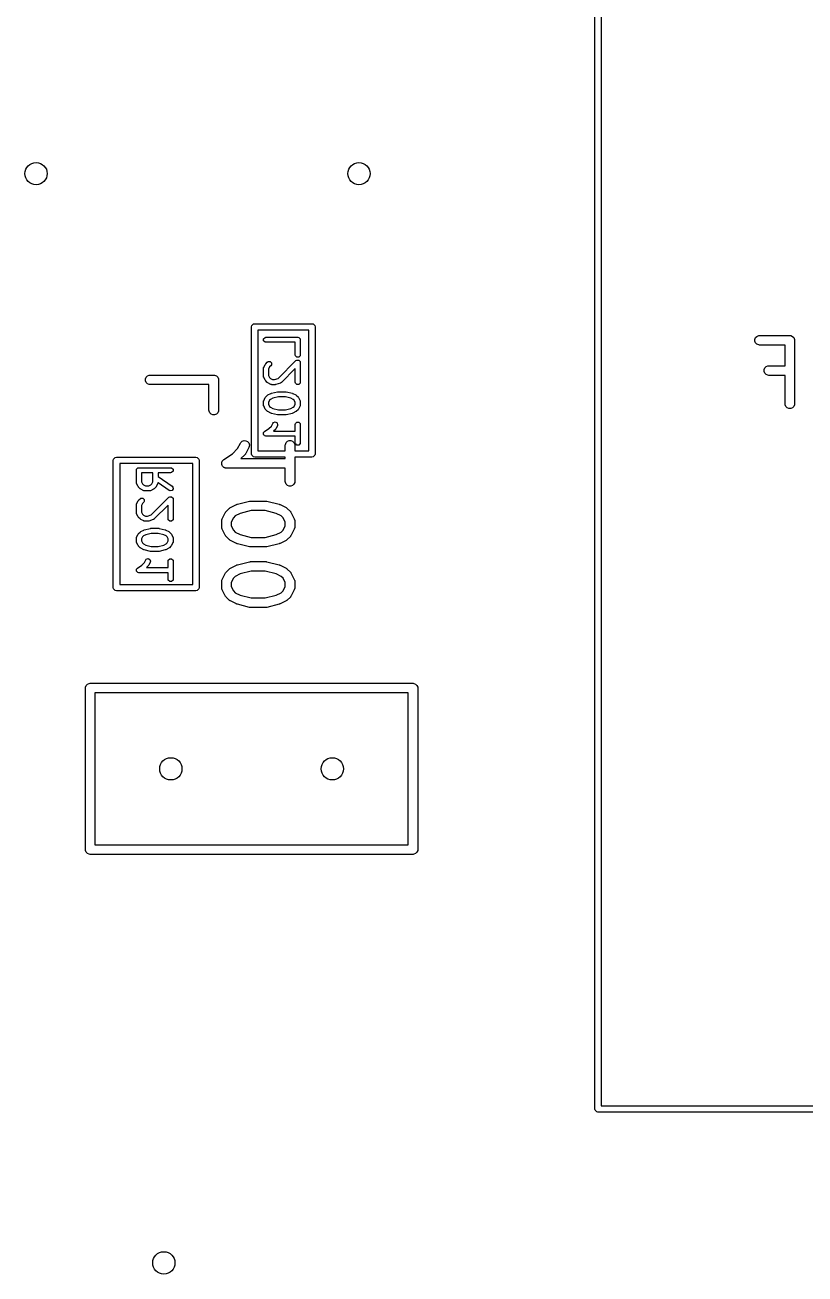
# Model space of a CAD drawing. Header units: inches. Extents: x 0.31 to 2.98, y 0.29 to 1.78.
# Drawn here: x 0.314 to 0.797, y 0.393 to 1.166 of the extents above; entities that cross this region are included whole.
import ezdxf

# ---------------------------------------------------------------- set-up
doc = ezdxf.new("R2010")
doc.units = ezdxf.units.IN
doc.header["$MEASUREMENT"] = 0
doc.layers.add('BLACK', color=250, linetype='CONTINUOUS')

msp = doc.modelspace()

# ---------------------------------------------------------------- linework, layer by layer
at = {"layer": 'BLACK', "linetype": 'CONTINUOUS'}
for p, q in [((0.66693, 0.49528), (0.66693, 1.69606)), ((0.67087, 1.69409), (0.67087, 0.49724)), ((0.45433, 0.97953), (0.45448, 0.98028)), ((0.45433, 0.90079), (0.45433, 0.97953)), ((0.45448, 0.98028), (0.45555, 0.98135)), ((0.45555, 0.98135), (0.4563, 0.9815)), ((0.4563, 0.9815), (0.49173, 0.9815)), ((0.45827, 0.97756), (0.45827, 0.90276)), ((0.48976, 0.97756), (0.45827, 0.97756)), ((0.48976, 0.90276), (0.48976, 0.97756)), ((0.49173, 0.9815), (0.49249, 0.98135)), ((0.49249, 0.98135), (0.49355, 0.98028)), ((0.49355, 0.98028), (0.4937, 0.97953)), ((0.4937, 0.97953), (0.4937, 0.90079)), ((0.46182, 0.97216), (0.46267, 0.97301)), ((0.46182, 0.97096), (0.46182, 0.97216)), ((0.46267, 0.9701), (0.46182, 0.97096)), ((0.46267, 0.97301), (0.46327, 0.97313)), ((0.46327, 0.96998), (0.46267, 0.9701)), ((0.46327, 0.97313), (0.48296, 0.97313)), ((0.48138, 0.96998), (0.46327, 0.96998)), ((0.48138, 0.96219), (0.48138, 0.96998)), ((0.48296, 0.97313), (0.48356, 0.97301)), ((0.48356, 0.97301), (0.48441, 0.97216)), ((0.48441, 0.97216), (0.48453, 0.97156)), ((0.48453, 0.97156), (0.48453, 0.96219)), ((0.76613, 0.97179), (0.76657, 0.97286)), ((0.76613, 0.97064), (0.76613, 0.97179)), ((0.76657, 0.96958), (0.76613, 0.97064)), ((0.76657, 0.97286), (0.76739, 0.97367)), ((0.76739, 0.96876), (0.76657, 0.96958)), ((0.76739, 0.97367), (0.76845, 0.97411)), ((0.76845, 0.96832), (0.76739, 0.96876)), ((0.76845, 0.97411), (0.76903, 0.97417)), ((0.76903, 0.96826), (0.76845, 0.96832)), ((0.76903, 0.97417), (0.78778, 0.97417)), ((0.78482, 0.96826), (0.76903, 0.96826)), ((0.78482, 0.95542), (0.78482, 0.96826)), ((0.78778, 0.97417), (0.78835, 0.97411)), ((0.78835, 0.97411), (0.78942, 0.97367)), ((0.78942, 0.97367), (0.79023, 0.97286)), ((0.79023, 0.97286), (0.79067, 0.97179)), ((0.79067, 0.97179), (0.79073, 0.97122)), ((0.79073, 0.97122), (0.79073, 0.93185)), ((0.4815, 0.96158), (0.48138, 0.96219)), ((0.48236, 0.96073), (0.4815, 0.96158)), ((0.48185, 0.95861), (0.48236, 0.95895)), ((0.48356, 0.96073), (0.48236, 0.96073)), ((0.48236, 0.95895), (0.48356, 0.95895)), ((0.48441, 0.96158), (0.48356, 0.96073)), ((0.48356, 0.95895), (0.48441, 0.9581)), ((0.48453, 0.96219), (0.48441, 0.96158)), ((0.4617, 0.95386), (0.46177, 0.9541)), ((0.46171, 0.95383), (0.4617, 0.95386)), ((0.4617, 0.95375), (0.46171, 0.95383)), ((0.4617, 0.94906), (0.4617, 0.95375)), ((0.46177, 0.9541), (0.46182, 0.95435)), ((0.46182, 0.95435), (0.46184, 0.95438)), ((0.46184, 0.95438), (0.46187, 0.95445)), ((0.46187, 0.95445), (0.4628, 0.95633)), ((0.4628, 0.95633), (0.46296, 0.95653)), ((0.46296, 0.95653), (0.4631, 0.95674)), ((0.4631, 0.95674), (0.46403, 0.95768)), ((0.46403, 0.95768), (0.46455, 0.95802)), ((0.46455, 0.95802), (0.46575, 0.95802)), ((0.46551, 0.95469), (0.46485, 0.95338)), ((0.46485, 0.95338), (0.46485, 0.94943)), ((0.46626, 0.95545), (0.46551, 0.95469)), ((0.46575, 0.95802), (0.4666, 0.95716)), ((0.4666, 0.95596), (0.46626, 0.95545)), ((0.4666, 0.95716), (0.4666, 0.95596)), ((0.47086, 0.94763), (0.48185, 0.95861)), ((0.48138, 0.9537), (0.47282, 0.94514)), ((0.48138, 0.94531), (0.48138, 0.9537)), ((0.48441, 0.9581), (0.48441, 0.9581)), ((0.48441, 0.9581), (0.48453, 0.9575)), ((0.48453, 0.9575), (0.48453, 0.94531)), ((0.77176, 0.95305), (0.7722, 0.95411)), ((0.77176, 0.95189), (0.77176, 0.95305)), ((0.7722, 0.95083), (0.77176, 0.95189)), ((0.7722, 0.95411), (0.77301, 0.95493)), ((0.77301, 0.95493), (0.77408, 0.95537)), ((0.77408, 0.95537), (0.77465, 0.95542)), ((0.77465, 0.95542), (0.78482, 0.95542)), ((0.38863, 0.9473), (0.38907, 0.94836)), ((0.38863, 0.94614), (0.38863, 0.9473)), ((0.38907, 0.94508), (0.38863, 0.94614)), ((0.38907, 0.94836), (0.38989, 0.94917)), ((0.38989, 0.94426), (0.38907, 0.94508)), ((0.38989, 0.94917), (0.39095, 0.94962)), ((0.39095, 0.94382), (0.38989, 0.94426)), ((0.39095, 0.94962), (0.39153, 0.94967)), ((0.39153, 0.94377), (0.39095, 0.94382)), ((0.39153, 0.94967), (0.4309, 0.94967)), ((0.42795, 0.94377), (0.39153, 0.94377)), ((0.42795, 0.92797), (0.42795, 0.94377)), ((0.4309, 0.94967), (0.43147, 0.94962)), ((0.43147, 0.94962), (0.43254, 0.94917)), ((0.43254, 0.94917), (0.43335, 0.94836)), ((0.43335, 0.94836), (0.43379, 0.9473)), ((0.43379, 0.9473), (0.43385, 0.94672)), ((0.43385, 0.94672), (0.43385, 0.92797)), ((0.46171, 0.94899), (0.4617, 0.94906)), ((0.4617, 0.94895), (0.46171, 0.94899)), ((0.46177, 0.94871), (0.4617, 0.94895)), ((0.46182, 0.94846), (0.46177, 0.94871)), ((0.46184, 0.94843), (0.46182, 0.94846)), ((0.46187, 0.94836), (0.46184, 0.94843)), ((0.4628, 0.94648), (0.46187, 0.94836)), ((0.46296, 0.94628), (0.4628, 0.94648)), ((0.4631, 0.94607), (0.46296, 0.94628)), ((0.46403, 0.94514), (0.4631, 0.94607)), ((0.46424, 0.945), (0.46403, 0.94514)), ((0.46444, 0.94484), (0.46424, 0.945)), ((0.46632, 0.9439), (0.46444, 0.94484)), ((0.46485, 0.94943), (0.46551, 0.94812)), ((0.46551, 0.94812), (0.46608, 0.94754)), ((0.46608, 0.94754), (0.46739, 0.94689)), ((0.46639, 0.94388), (0.46632, 0.9439)), ((0.46642, 0.94386), (0.46639, 0.94388)), ((0.46667, 0.94381), (0.46642, 0.94386)), ((0.46691, 0.94374), (0.46667, 0.94381)), ((0.46695, 0.94375), (0.46691, 0.94374)), ((0.46702, 0.94374), (0.46695, 0.94375)), ((0.4689, 0.94374), (0.46702, 0.94374)), ((0.46739, 0.94689), (0.46864, 0.94689)), ((0.46864, 0.94689), (0.47086, 0.94763)), ((0.46915, 0.94379), (0.4689, 0.94374)), ((0.4694, 0.94382), (0.46915, 0.94379)), ((0.47221, 0.94476), (0.4694, 0.94382)), ((0.47228, 0.9448), (0.47221, 0.94476)), ((0.47231, 0.9448), (0.47228, 0.9448)), ((0.47252, 0.94494), (0.47231, 0.9448)), ((0.47274, 0.94506), (0.47252, 0.94494)), ((0.47276, 0.94509), (0.47274, 0.94506)), ((0.47282, 0.94514), (0.47276, 0.94509)), ((0.4815, 0.94471), (0.48138, 0.94531)), ((0.48236, 0.94386), (0.4815, 0.94471)), ((0.48356, 0.94386), (0.48236, 0.94386)), ((0.48441, 0.94471), (0.48356, 0.94386)), ((0.48453, 0.94531), (0.48441, 0.94471)), ((0.77301, 0.95001), (0.7722, 0.95083)), ((0.77408, 0.94957), (0.77301, 0.95001)), ((0.77465, 0.94952), (0.77408, 0.94957)), ((0.78482, 0.94952), (0.77465, 0.94952)), ((0.78482, 0.93185), (0.78482, 0.94952)), ((0.4628, 0.93571), (0.46296, 0.93591)), ((0.46296, 0.93591), (0.4631, 0.93612)), ((0.4631, 0.93612), (0.46403, 0.93705)), ((0.46403, 0.93705), (0.46424, 0.93719)), ((0.46424, 0.93719), (0.46444, 0.93735)), ((0.46444, 0.93735), (0.46632, 0.93829)), ((0.46632, 0.93829), (0.46649, 0.93833)), ((0.46649, 0.93833), (0.46664, 0.9384)), ((0.46664, 0.9384), (0.47039, 0.93934)), ((0.47097, 0.93624), (0.46757, 0.93539)), ((0.47039, 0.93934), (0.47058, 0.93935)), ((0.47058, 0.93935), (0.47077, 0.93939)), ((0.47077, 0.93939), (0.47546, 0.93939)), ((0.47527, 0.93624), (0.47097, 0.93624)), ((0.47866, 0.93539), (0.47527, 0.93624)), ((0.47546, 0.93939), (0.47565, 0.93935)), ((0.47565, 0.93935), (0.47584, 0.93934)), ((0.47584, 0.93934), (0.47959, 0.9384)), ((0.47959, 0.9384), (0.47975, 0.93833)), ((0.47975, 0.93833), (0.47991, 0.93829)), ((0.47991, 0.93829), (0.48179, 0.93735)), ((0.48179, 0.93735), (0.48199, 0.93719)), ((0.48199, 0.93719), (0.4822, 0.93705)), ((0.4822, 0.93705), (0.48313, 0.93612)), ((0.48313, 0.93612), (0.48328, 0.93591)), ((0.48328, 0.93591), (0.48343, 0.93571)), ((0.4617, 0.93324), (0.46177, 0.93348)), ((0.46171, 0.9332), (0.4617, 0.93324)), ((0.4617, 0.93313), (0.46171, 0.9332)), ((0.4617, 0.93125), (0.4617, 0.93313)), ((0.46171, 0.93117), (0.4617, 0.93125)), ((0.4617, 0.93114), (0.46171, 0.93117)), ((0.46177, 0.9309), (0.4617, 0.93114)), ((0.46177, 0.93348), (0.46182, 0.93373)), ((0.46182, 0.93065), (0.46177, 0.9309)), ((0.46182, 0.93373), (0.46184, 0.93376)), ((0.46184, 0.93062), (0.46182, 0.93065)), ((0.46184, 0.93376), (0.46187, 0.93383)), ((0.46187, 0.93055), (0.46184, 0.93062)), ((0.46187, 0.93383), (0.4628, 0.93571)), ((0.4628, 0.92867), (0.46187, 0.93055)), ((0.46296, 0.92847), (0.4628, 0.92867)), ((0.4631, 0.92826), (0.46296, 0.92847)), ((0.46403, 0.92733), (0.4631, 0.92826)), ((0.46551, 0.93407), (0.46485, 0.93276)), ((0.46485, 0.93276), (0.46485, 0.93162)), ((0.46485, 0.93162), (0.46551, 0.93031)), ((0.46608, 0.93464), (0.46551, 0.93407)), ((0.46551, 0.93031), (0.46608, 0.92973)), ((0.46757, 0.93539), (0.46608, 0.93464)), ((0.46608, 0.92973), (0.46757, 0.92899)), ((0.46757, 0.92899), (0.47097, 0.92814)), ((0.47097, 0.92814), (0.47527, 0.92814)), ((0.47527, 0.92814), (0.47866, 0.92899)), ((0.48015, 0.93464), (0.47866, 0.93539)), ((0.47866, 0.92899), (0.48015, 0.92973)), ((0.48073, 0.93407), (0.48015, 0.93464)), ((0.48015, 0.92973), (0.48073, 0.93031)), ((0.48138, 0.93276), (0.48073, 0.93407)), ((0.48073, 0.93031), (0.48138, 0.93162)), ((0.48138, 0.93162), (0.48138, 0.93276)), ((0.48313, 0.92826), (0.4822, 0.92733)), ((0.48328, 0.92847), (0.48313, 0.92826)), ((0.48343, 0.92867), (0.48328, 0.92847)), ((0.48343, 0.93571), (0.48437, 0.93383)), ((0.48437, 0.93055), (0.48343, 0.92867)), ((0.48437, 0.93383), (0.48439, 0.93376)), ((0.48439, 0.93062), (0.48437, 0.93055)), ((0.48439, 0.93376), (0.48441, 0.93373)), ((0.48441, 0.93065), (0.48439, 0.93062)), ((0.48441, 0.93373), (0.48446, 0.93348)), ((0.48446, 0.9309), (0.48441, 0.93065)), ((0.48446, 0.93348), (0.48453, 0.93324)), ((0.48453, 0.93114), (0.48446, 0.9309)), ((0.48453, 0.93324), (0.48452, 0.9332)), ((0.48452, 0.9332), (0.48453, 0.93313)), ((0.48453, 0.93125), (0.48452, 0.93117)), ((0.48452, 0.93117), (0.48453, 0.93114)), ((0.48453, 0.93313), (0.48453, 0.93125)), ((0.78488, 0.93127), (0.78482, 0.93185)), ((0.78532, 0.93021), (0.78488, 0.93127)), ((0.78614, 0.92939), (0.78532, 0.93021)), ((0.7872, 0.92895), (0.78614, 0.92939)), ((0.78835, 0.92895), (0.7872, 0.92895)), ((0.78942, 0.92939), (0.78835, 0.92895)), ((0.79023, 0.93021), (0.78942, 0.92939)), ((0.79067, 0.93127), (0.79023, 0.93021)), ((0.79073, 0.93185), (0.79067, 0.93127)), ((0.428, 0.9274), (0.42795, 0.92797)), ((0.42844, 0.92633), (0.428, 0.9274)), ((0.42926, 0.92552), (0.42844, 0.92633)), ((0.43032, 0.92508), (0.42926, 0.92552)), ((0.43147, 0.92508), (0.43032, 0.92508)), ((0.43254, 0.92552), (0.43147, 0.92508)), ((0.43335, 0.92633), (0.43254, 0.92552)), ((0.43379, 0.9274), (0.43335, 0.92633)), ((0.43385, 0.92797), (0.43379, 0.9274)), ((0.46424, 0.92719), (0.46403, 0.92733)), ((0.46444, 0.92703), (0.46424, 0.92719)), ((0.46632, 0.92609), (0.46444, 0.92703)), ((0.46649, 0.92605), (0.46632, 0.92609)), ((0.46664, 0.92598), (0.46649, 0.92605)), ((0.47039, 0.92504), (0.46664, 0.92598)), ((0.46787, 0.92026), (0.46901, 0.92064)), ((0.46901, 0.92064), (0.47009, 0.9201)), ((0.47058, 0.92503), (0.47039, 0.92504)), ((0.47077, 0.92499), (0.47058, 0.92503)), ((0.47546, 0.92499), (0.47077, 0.92499)), ((0.47565, 0.92503), (0.47546, 0.92499)), ((0.47584, 0.92504), (0.47565, 0.92503)), ((0.47959, 0.92598), (0.47584, 0.92504)), ((0.47975, 0.92605), (0.47959, 0.92598)), ((0.47991, 0.92609), (0.47975, 0.92605)), ((0.48179, 0.92703), (0.47991, 0.92609)), ((0.4815, 0.91967), (0.48236, 0.92052)), ((0.48199, 0.92719), (0.48179, 0.92703)), ((0.4822, 0.92733), (0.48199, 0.92719)), ((0.48236, 0.92052), (0.48356, 0.92052)), ((0.48356, 0.92052), (0.48441, 0.91967)), ((0.46173, 0.91314), (0.46182, 0.91359)), ((0.46182, 0.913), (0.46173, 0.91314)), ((0.46182, 0.91404), (0.46193, 0.91416)), ((0.46182, 0.91359), (0.46182, 0.91404)), ((0.46182, 0.91284), (0.46182, 0.913)), ((0.46214, 0.91252), (0.46182, 0.91284)), ((0.46193, 0.91416), (0.46197, 0.91432)), ((0.46197, 0.91432), (0.4624, 0.91475)), ((0.4624, 0.91475), (0.46508, 0.91654)), ((0.46508, 0.91654), (0.46667, 0.91812)), ((0.46667, 0.91812), (0.46749, 0.91977)), ((0.46749, 0.91977), (0.46787, 0.92026)), ((0.46907, 0.91608), (0.46801, 0.91502)), ((0.46801, 0.91502), (0.48138, 0.91502)), ((0.46921, 0.91629), (0.46907, 0.91608)), ((0.46937, 0.91649), (0.46921, 0.91629)), ((0.47031, 0.91836), (0.46937, 0.91649)), ((0.47009, 0.9201), (0.47047, 0.91895)), ((0.47047, 0.91895), (0.47031, 0.91836)), ((0.48138, 0.91907), (0.4815, 0.91967)), ((0.48138, 0.91502), (0.48138, 0.91907)), ((0.48441, 0.91967), (0.48453, 0.91907)), ((0.48453, 0.91907), (0.48453, 0.90782)), ((0.44572, 0.90422), (0.44738, 0.90754)), ((0.44738, 0.90754), (0.44769, 0.90803)), ((0.44769, 0.90803), (0.44856, 0.90879)), ((0.44856, 0.90879), (0.44965, 0.90915)), ((0.44965, 0.90915), (0.4508, 0.90907)), ((0.45266, 0.9049), (0.45079, 0.90115)), ((0.4508, 0.90907), (0.45183, 0.90856)), ((0.45183, 0.90856), (0.45259, 0.90769)), ((0.45259, 0.90769), (0.45295, 0.90659)), ((0.45287, 0.90544), (0.45266, 0.9049)), ((0.45295, 0.90659), (0.45287, 0.90544)), ((0.4624, 0.91213), (0.46214, 0.91252)), ((0.46256, 0.9121), (0.4624, 0.91213)), ((0.46267, 0.91199), (0.46256, 0.9121)), ((0.46327, 0.91187), (0.46267, 0.91199)), ((0.48138, 0.91187), (0.46327, 0.91187)), ((0.47519, 0.90622), (0.47525, 0.9068)), ((0.47519, 0.90276), (0.47519, 0.90622)), ((0.47525, 0.9068), (0.47569, 0.90786)), ((0.47569, 0.90786), (0.4765, 0.90868)), ((0.4765, 0.90868), (0.47757, 0.90912)), ((0.47757, 0.90912), (0.47872, 0.90912)), ((0.47872, 0.90912), (0.47978, 0.90868)), ((0.47978, 0.90868), (0.4806, 0.90786)), ((0.4806, 0.90786), (0.48104, 0.9068)), ((0.48104, 0.9068), (0.4811, 0.90622)), ((0.4811, 0.90622), (0.4811, 0.90276)), ((0.48138, 0.90782), (0.48138, 0.91187)), ((0.4815, 0.90722), (0.48138, 0.90782)), ((0.48236, 0.90636), (0.4815, 0.90722)), ((0.48356, 0.90636), (0.48236, 0.90636)), ((0.48441, 0.90722), (0.48356, 0.90636)), ((0.48453, 0.90782), (0.48441, 0.90722)), ((0.3687, 0.89685), (0.36885, 0.8976)), ((0.36885, 0.8976), (0.36992, 0.89867)), ((0.36992, 0.89867), (0.37067, 0.89882)), ((0.37067, 0.89882), (0.41988, 0.89882)), ((0.41988, 0.89882), (0.42064, 0.89867)), ((0.42064, 0.89867), (0.4217, 0.8976)), ((0.4217, 0.8976), (0.42185, 0.89685)), ((0.43652, 0.89682), (0.43669, 0.89707)), ((0.43669, 0.89707), (0.43713, 0.89743)), ((0.43713, 0.89743), (0.44252, 0.90102)), ((0.43713, 0.89743), (0.43713, 0.89743)), ((0.43713, 0.89743), (0.43713, 0.89743)), ((0.43713, 0.89743), (0.43713, 0.89743)), ((0.44252, 0.90102), (0.44572, 0.90422)), ((0.45023, 0.90039), (0.44778, 0.89793)), ((0.44778, 0.89793), (0.47519, 0.89793)), ((0.45042, 0.90061), (0.45023, 0.90039)), ((0.45048, 0.90066), (0.45042, 0.90061)), ((0.45053, 0.90075), (0.45048, 0.90066)), ((0.4506, 0.90083), (0.45053, 0.90075)), ((0.45063, 0.90091), (0.4506, 0.90083)), ((0.45079, 0.90115), (0.45063, 0.90091)), ((0.45448, 0.90003), (0.45433, 0.90079)), ((0.45555, 0.89897), (0.45448, 0.90003)), ((0.4563, 0.89882), (0.45555, 0.89897)), ((0.47519, 0.89882), (0.4563, 0.89882)), ((0.45827, 0.90276), (0.47519, 0.90276)), ((0.47519, 0.89793), (0.47519, 0.89882)), ((0.4811, 0.90276), (0.48976, 0.90276)), ((0.49173, 0.89882), (0.4811, 0.89882)), ((0.4811, 0.89882), (0.4811, 0.88373)), ((0.49249, 0.89897), (0.49173, 0.89882)), ((0.49355, 0.90003), (0.49249, 0.89897)), ((0.4937, 0.90079), (0.49355, 0.90003)), ((0.3687, 0.81811), (0.3687, 0.89685)), ((0.37264, 0.89488), (0.37264, 0.82008)), ((0.41791, 0.89488), (0.37264, 0.89488)), ((0.38296, 0.89076), (0.38308, 0.89136)), ((0.38296, 0.88326), (0.38296, 0.89076)), ((0.38308, 0.89136), (0.38393, 0.89221)), ((0.38393, 0.89221), (0.38453, 0.89233)), ((0.38453, 0.89233), (0.40422, 0.89233)), ((0.40422, 0.89233), (0.40482, 0.89221)), ((0.40482, 0.89221), (0.40567, 0.89136)), ((0.40567, 0.89015), (0.40482, 0.8893)), ((0.40567, 0.89136), (0.40567, 0.89015)), ((0.41791, 0.82008), (0.41791, 0.89488)), ((0.42185, 0.89685), (0.42185, 0.81811)), ((0.43582, 0.89498), (0.43588, 0.89526)), ((0.43588, 0.89469), (0.43582, 0.89498)), ((0.43588, 0.89555), (0.43599, 0.89582)), ((0.43588, 0.89526), (0.43588, 0.89555)), ((0.43588, 0.8944), (0.43588, 0.89469)), ((0.43599, 0.89413), (0.43588, 0.8944)), ((0.43599, 0.89582), (0.43605, 0.89611)), ((0.43604, 0.89385), (0.43599, 0.89413)), ((0.43621, 0.89361), (0.43604, 0.89385)), ((0.43605, 0.89611), (0.43621, 0.89635)), ((0.43621, 0.89635), (0.43632, 0.89662)), ((0.43632, 0.89334), (0.43621, 0.89361)), ((0.43632, 0.89662), (0.43652, 0.89682)), ((0.43652, 0.89313), (0.43632, 0.89334)), ((0.43668, 0.89289), (0.43652, 0.89313)), ((0.43693, 0.89273), (0.43668, 0.89289)), ((0.43713, 0.89252), (0.43693, 0.89273)), ((0.4374, 0.89241), (0.43713, 0.89252)), ((0.43764, 0.89225), (0.4374, 0.89241)), ((0.43793, 0.89219), (0.43764, 0.89225)), ((0.4382, 0.89208), (0.43793, 0.89219)), ((0.43877, 0.89202), (0.4382, 0.89208)), ((0.47519, 0.89202), (0.43877, 0.89202)), ((0.43877, 0.89202), (0.43877, 0.89202)), ((0.43877, 0.89202), (0.43877, 0.89202)), ((0.43877, 0.89202), (0.43877, 0.89202)), ((0.47519, 0.88373), (0.47519, 0.89202)), ((0.38297, 0.88318), (0.38296, 0.88326)), ((0.38296, 0.88315), (0.38297, 0.88318)), ((0.38303, 0.8829), (0.38296, 0.88315)), ((0.38308, 0.88266), (0.38303, 0.8829)), ((0.3831, 0.88263), (0.38308, 0.88266)), ((0.38312, 0.88255), (0.3831, 0.88263)), ((0.38406, 0.88068), (0.38312, 0.88255)), ((0.39327, 0.88918), (0.38611, 0.88918)), ((0.38611, 0.88918), (0.38611, 0.88363)), ((0.38611, 0.88363), (0.38677, 0.88232)), ((0.38677, 0.88232), (0.38734, 0.88174)), ((0.38734, 0.88174), (0.38865, 0.88108)), ((0.39072, 0.88108), (0.39204, 0.88174)), ((0.39204, 0.88174), (0.39261, 0.88232)), ((0.39261, 0.88232), (0.39327, 0.88363)), ((0.39327, 0.88363), (0.39327, 0.88918)), ((0.39625, 0.88255), (0.39532, 0.88068)), ((0.39627, 0.88263), (0.39625, 0.88255)), ((0.3963, 0.88266), (0.39627, 0.88263)), ((0.39635, 0.8829), (0.3963, 0.88266)), ((0.39639, 0.88306), (0.39635, 0.8829)), ((0.40332, 0.87822), (0.39639, 0.88306)), ((0.40422, 0.88918), (0.39642, 0.88918)), ((0.39642, 0.88918), (0.39642, 0.88689)), ((0.39642, 0.88689), (0.40512, 0.8808)), ((0.40482, 0.8893), (0.40422, 0.88918)), ((0.47525, 0.88315), (0.47519, 0.88373)), ((0.47569, 0.88209), (0.47525, 0.88315)), ((0.4765, 0.88127), (0.47569, 0.88209)), ((0.4806, 0.88209), (0.47978, 0.88127)), ((0.48104, 0.88315), (0.4806, 0.88209)), ((0.4811, 0.88373), (0.48104, 0.88315)), ((0.38422, 0.88048), (0.38406, 0.88068)), ((0.38436, 0.88027), (0.38422, 0.88048)), ((0.38529, 0.87933), (0.38436, 0.88027)), ((0.3855, 0.87919), (0.38529, 0.87933)), ((0.3857, 0.87904), (0.3855, 0.87919)), ((0.38758, 0.8781), (0.3857, 0.87904)), ((0.38765, 0.87808), (0.38758, 0.8781)), ((0.38768, 0.87805), (0.38765, 0.87808)), ((0.38793, 0.878), (0.38768, 0.87805)), ((0.38817, 0.87794), (0.38793, 0.878)), ((0.38821, 0.87795), (0.38817, 0.87794)), ((0.38828, 0.87793), (0.38821, 0.87795)), ((0.3911, 0.87793), (0.38828, 0.87793)), ((0.38865, 0.88108), (0.39072, 0.88108)), ((0.39117, 0.87795), (0.3911, 0.87793)), ((0.39121, 0.87794), (0.39117, 0.87795)), ((0.39145, 0.878), (0.39121, 0.87794)), ((0.3917, 0.87805), (0.39145, 0.878)), ((0.39172, 0.87808), (0.3917, 0.87805)), ((0.3918, 0.8781), (0.39172, 0.87808)), ((0.39367, 0.87904), (0.3918, 0.8781)), ((0.39212, 0.86307), (0.4031, 0.87406)), ((0.39387, 0.87919), (0.39367, 0.87904)), ((0.39408, 0.87933), (0.39387, 0.87919)), ((0.39502, 0.88027), (0.39408, 0.87933)), ((0.39516, 0.88048), (0.39502, 0.88027)), ((0.39532, 0.88068), (0.39516, 0.88048)), ((0.4031, 0.87406), (0.40362, 0.8744)), ((0.40388, 0.87797), (0.40332, 0.87822)), ((0.40362, 0.8744), (0.40482, 0.8744)), ((0.40506, 0.87818), (0.40388, 0.87797)), ((0.40482, 0.8744), (0.40567, 0.87355)), ((0.40576, 0.87917), (0.40506, 0.87818)), ((0.40512, 0.8808), (0.40555, 0.88036)), ((0.40555, 0.88036), (0.40576, 0.87917)), ((0.47757, 0.88083), (0.4765, 0.88127)), ((0.47872, 0.88083), (0.47757, 0.88083)), ((0.47978, 0.88127), (0.47872, 0.88083)), ((0.38296, 0.86931), (0.38303, 0.86955)), ((0.38297, 0.86928), (0.38296, 0.86931)), ((0.38296, 0.8692), (0.38297, 0.86928)), ((0.38296, 0.86451), (0.38296, 0.8692)), ((0.38303, 0.86955), (0.38308, 0.8698)), ((0.38308, 0.8698), (0.3831, 0.86983)), ((0.3831, 0.86983), (0.38312, 0.8699)), ((0.38312, 0.8699), (0.38406, 0.87178)), ((0.38406, 0.87178), (0.38422, 0.87198)), ((0.38422, 0.87198), (0.38436, 0.87219)), ((0.38436, 0.87219), (0.38529, 0.87312)), ((0.38529, 0.87312), (0.38581, 0.87346)), ((0.38581, 0.87346), (0.38701, 0.87346)), ((0.38677, 0.87014), (0.38611, 0.86883)), ((0.38611, 0.86883), (0.38611, 0.86488)), ((0.38752, 0.8709), (0.38677, 0.87014)), ((0.38701, 0.87346), (0.38786, 0.87261)), ((0.38786, 0.87141), (0.38752, 0.8709)), ((0.38786, 0.87261), (0.38786, 0.87141)), ((0.40264, 0.86915), (0.39408, 0.86058)), ((0.40264, 0.86076), (0.40264, 0.86915)), ((0.40567, 0.87355), (0.40567, 0.87355)), ((0.40567, 0.87355), (0.40579, 0.87295)), ((0.40579, 0.87295), (0.40579, 0.86076)), ((0.43856, 0.86519), (0.44043, 0.86707)), ((0.44043, 0.86707), (0.44066, 0.86725)), ((0.44066, 0.86725), (0.44071, 0.86731)), ((0.44071, 0.86731), (0.4408, 0.86737)), ((0.4408, 0.86737), (0.44088, 0.86743)), ((0.44088, 0.86743), (0.44095, 0.86746)), ((0.44095, 0.86746), (0.4412, 0.86762)), ((0.4412, 0.86762), (0.44495, 0.8695)), ((0.44495, 0.8695), (0.44499, 0.86951)), ((0.44499, 0.86951), (0.44501, 0.86952)), ((0.44501, 0.86952), (0.44525, 0.86961)), ((0.44525, 0.86961), (0.44549, 0.8697)), ((0.44549, 0.8697), (0.44551, 0.8697)), ((0.44551, 0.8697), (0.44556, 0.86972)), ((0.44556, 0.86972), (0.45305, 0.87159)), ((0.45305, 0.87159), (0.45315, 0.87161)), ((0.45315, 0.87161), (0.45319, 0.87162)), ((0.45319, 0.87162), (0.45341, 0.87165)), ((0.45341, 0.87165), (0.45363, 0.87168)), ((0.45363, 0.87168), (0.45367, 0.87167)), ((0.45367, 0.87167), (0.45377, 0.87168)), ((0.45377, 0.87168), (0.46314, 0.87168)), ((0.46314, 0.87168), (0.46324, 0.87167)), ((0.46324, 0.87167), (0.46329, 0.87168)), ((0.46329, 0.87168), (0.4635, 0.87165)), ((0.4635, 0.87165), (0.46372, 0.87162)), ((0.46372, 0.87162), (0.46376, 0.87161)), ((0.46376, 0.87161), (0.46386, 0.87159)), ((0.46386, 0.87159), (0.47136, 0.86972)), ((0.47136, 0.86972), (0.4714, 0.8697)), ((0.4714, 0.8697), (0.47142, 0.8697)), ((0.47142, 0.8697), (0.47166, 0.86961)), ((0.47166, 0.86961), (0.4719, 0.86952)), ((0.4719, 0.86952), (0.47192, 0.86951)), ((0.47192, 0.86951), (0.47196, 0.8695)), ((0.47196, 0.8695), (0.47571, 0.86762)), ((0.47571, 0.86762), (0.47596, 0.86746)), ((0.47596, 0.86746), (0.47603, 0.86743)), ((0.47603, 0.86743), (0.47611, 0.86737)), ((0.47611, 0.86737), (0.4762, 0.86731)), ((0.4762, 0.86731), (0.47625, 0.86725)), ((0.47625, 0.86725), (0.47648, 0.86707)), ((0.47648, 0.86707), (0.47836, 0.86519)), ((0.38297, 0.86443), (0.38296, 0.86451)), ((0.38296, 0.8644), (0.38297, 0.86443)), ((0.38303, 0.86416), (0.38296, 0.8644)), ((0.38308, 0.86391), (0.38303, 0.86416)), ((0.3831, 0.86388), (0.38308, 0.86391)), ((0.38312, 0.86381), (0.3831, 0.86388)), ((0.38406, 0.86193), (0.38312, 0.86381)), ((0.38422, 0.86173), (0.38406, 0.86193)), ((0.38436, 0.86152), (0.38422, 0.86173)), ((0.38529, 0.86058), (0.38436, 0.86152)), ((0.3855, 0.86044), (0.38529, 0.86058)), ((0.3857, 0.86029), (0.3855, 0.86044)), ((0.38758, 0.85935), (0.3857, 0.86029)), ((0.38611, 0.86488), (0.38677, 0.86357)), ((0.38677, 0.86357), (0.38734, 0.86299)), ((0.38734, 0.86299), (0.38865, 0.86234)), ((0.38765, 0.85933), (0.38758, 0.85935)), ((0.38768, 0.85931), (0.38765, 0.85933)), ((0.38793, 0.85926), (0.38768, 0.85931)), ((0.38817, 0.85919), (0.38793, 0.85926)), ((0.38821, 0.8592), (0.38817, 0.85919)), ((0.38828, 0.85919), (0.38821, 0.8592)), ((0.39016, 0.85919), (0.38828, 0.85919)), ((0.38865, 0.86234), (0.3899, 0.86234)), ((0.3899, 0.86234), (0.39212, 0.86307)), ((0.39041, 0.85924), (0.39016, 0.85919)), ((0.39066, 0.85927), (0.39041, 0.85924)), ((0.39347, 0.8602), (0.39066, 0.85927)), ((0.39354, 0.86024), (0.39347, 0.8602)), ((0.39357, 0.86024), (0.39354, 0.86024)), ((0.39378, 0.86038), (0.39357, 0.86024)), ((0.394, 0.86051), (0.39378, 0.86038)), ((0.39402, 0.86054), (0.394, 0.86051)), ((0.39408, 0.86058), (0.39402, 0.86054)), ((0.40276, 0.86016), (0.40264, 0.86076)), ((0.40362, 0.85931), (0.40276, 0.86016)), ((0.40482, 0.85931), (0.40362, 0.85931)), ((0.40567, 0.86016), (0.40482, 0.85931)), ((0.40579, 0.86076), (0.40567, 0.86016)), ((0.43582, 0.85936), (0.43588, 0.85993)), ((0.43582, 0.85561), (0.43582, 0.85936)), ((0.43588, 0.85993), (0.43592, 0.86003)), ((0.43592, 0.86013), (0.43613, 0.86068)), ((0.43592, 0.86003), (0.43592, 0.86013)), ((0.43613, 0.86068), (0.43801, 0.86443)), ((0.43801, 0.86443), (0.43816, 0.86467)), ((0.43816, 0.86467), (0.43819, 0.86475)), ((0.43819, 0.86475), (0.43826, 0.86483)), ((0.43826, 0.86483), (0.43831, 0.86491)), ((0.43831, 0.86491), (0.43837, 0.86497)), ((0.43837, 0.86497), (0.43856, 0.86519)), ((0.44307, 0.86136), (0.44173, 0.85866)), ((0.44173, 0.85866), (0.44173, 0.8563)), ((0.44427, 0.86255), (0.44307, 0.86136)), ((0.4473, 0.86407), (0.44427, 0.86255)), ((0.45413, 0.86578), (0.4473, 0.86407)), ((0.46278, 0.86578), (0.45413, 0.86578)), ((0.46961, 0.86407), (0.46278, 0.86578)), ((0.47264, 0.86255), (0.46961, 0.86407)), ((0.47384, 0.86136), (0.47264, 0.86255)), ((0.47519, 0.85866), (0.47384, 0.86136)), ((0.47519, 0.8563), (0.47519, 0.85866)), ((0.47836, 0.86519), (0.47854, 0.86497)), ((0.47854, 0.86497), (0.4786, 0.86491)), ((0.4786, 0.86491), (0.47866, 0.86483)), ((0.47866, 0.86483), (0.47872, 0.86475)), ((0.47872, 0.86475), (0.47875, 0.86467)), ((0.47875, 0.86467), (0.47891, 0.86443)), ((0.47891, 0.86443), (0.48078, 0.86068)), ((0.48078, 0.86068), (0.48099, 0.86013)), ((0.48099, 0.86013), (0.481, 0.86003)), ((0.481, 0.86003), (0.48104, 0.85993)), ((0.48104, 0.85993), (0.4811, 0.85936)), ((0.4811, 0.85936), (0.4811, 0.85561)), ((0.38312, 0.84928), (0.38406, 0.85115)), ((0.38406, 0.85115), (0.38422, 0.85135)), ((0.38422, 0.85135), (0.38436, 0.85156)), ((0.38436, 0.85156), (0.38529, 0.8525)), ((0.38529, 0.8525), (0.3855, 0.85264)), ((0.3855, 0.85264), (0.3857, 0.8528)), ((0.3857, 0.8528), (0.38758, 0.85373)), ((0.38883, 0.85084), (0.38734, 0.85009)), ((0.38758, 0.85373), (0.38774, 0.85378)), ((0.38774, 0.85378), (0.3879, 0.85385)), ((0.3879, 0.85385), (0.39165, 0.85479)), ((0.39223, 0.85169), (0.38883, 0.85084)), ((0.39165, 0.85479), (0.39184, 0.8548)), ((0.39184, 0.8548), (0.39203, 0.85484)), ((0.39203, 0.85484), (0.39672, 0.85484)), ((0.39653, 0.85169), (0.39223, 0.85169)), ((0.39992, 0.85084), (0.39653, 0.85169)), ((0.39672, 0.85484), (0.39691, 0.8548)), ((0.39691, 0.8548), (0.3971, 0.85479)), ((0.3971, 0.85479), (0.40085, 0.85385)), ((0.40141, 0.85009), (0.39992, 0.85084)), ((0.40085, 0.85385), (0.40101, 0.85378)), ((0.40101, 0.85378), (0.40117, 0.85373)), ((0.40117, 0.85373), (0.40305, 0.8528)), ((0.40305, 0.8528), (0.40325, 0.85264)), ((0.40325, 0.85264), (0.40346, 0.8525)), ((0.40346, 0.8525), (0.40439, 0.85156)), ((0.40439, 0.85156), (0.40454, 0.85135)), ((0.40454, 0.85135), (0.40469, 0.85115)), ((0.40469, 0.85115), (0.40563, 0.84928)), ((0.43588, 0.85503), (0.43582, 0.85561)), ((0.43592, 0.85493), (0.43588, 0.85503)), ((0.43592, 0.85483), (0.43592, 0.85493)), ((0.43613, 0.85429), (0.43592, 0.85483)), ((0.43801, 0.85054), (0.43613, 0.85429)), ((0.44173, 0.8563), (0.44307, 0.85361)), ((0.44307, 0.85361), (0.44427, 0.85241)), ((0.44427, 0.85241), (0.4473, 0.85089)), ((0.4473, 0.85089), (0.45413, 0.84918)), ((0.46278, 0.84918), (0.46961, 0.85089)), ((0.46961, 0.85089), (0.47264, 0.85241)), ((0.47264, 0.85241), (0.47384, 0.85361)), ((0.47384, 0.85361), (0.47519, 0.8563)), ((0.48078, 0.85429), (0.47891, 0.85054)), ((0.48099, 0.85483), (0.48078, 0.85429)), ((0.481, 0.85493), (0.48099, 0.85483)), ((0.48104, 0.85503), (0.481, 0.85493)), ((0.4811, 0.85561), (0.48104, 0.85503)), ((0.38296, 0.84869), (0.38303, 0.84893)), ((0.38297, 0.84865), (0.38296, 0.84869)), ((0.38296, 0.84858), (0.38297, 0.84865)), ((0.38296, 0.8467), (0.38296, 0.84858)), ((0.38297, 0.84662), (0.38296, 0.8467)), ((0.38296, 0.84659), (0.38297, 0.84662)), ((0.38303, 0.84635), (0.38296, 0.84659)), ((0.38303, 0.84893), (0.38308, 0.84918)), ((0.38308, 0.8461), (0.38303, 0.84635)), ((0.38308, 0.84918), (0.3831, 0.8492)), ((0.3831, 0.84607), (0.38308, 0.8461)), ((0.3831, 0.8492), (0.38312, 0.84928)), ((0.38312, 0.846), (0.3831, 0.84607)), ((0.38406, 0.84412), (0.38312, 0.846)), ((0.38422, 0.84392), (0.38406, 0.84412)), ((0.38436, 0.84371), (0.38422, 0.84392)), ((0.38529, 0.84277), (0.38436, 0.84371)), ((0.38677, 0.84952), (0.38611, 0.8482)), ((0.38611, 0.8482), (0.38611, 0.84707)), ((0.38611, 0.84707), (0.38677, 0.84576)), ((0.38734, 0.85009), (0.38677, 0.84952)), ((0.38677, 0.84576), (0.38734, 0.84518)), ((0.38734, 0.84518), (0.38883, 0.84444)), ((0.38883, 0.84444), (0.39223, 0.84359)), ((0.39223, 0.84359), (0.39653, 0.84359)), ((0.39653, 0.84359), (0.39992, 0.84444)), ((0.39992, 0.84444), (0.40141, 0.84518)), ((0.40199, 0.84952), (0.40141, 0.85009)), ((0.40141, 0.84518), (0.40199, 0.84576)), ((0.40264, 0.8482), (0.40199, 0.84952)), ((0.40199, 0.84576), (0.40264, 0.84707)), ((0.40264, 0.84707), (0.40264, 0.8482)), ((0.40439, 0.84371), (0.40346, 0.84277)), ((0.40454, 0.84392), (0.40439, 0.84371)), ((0.40469, 0.84412), (0.40454, 0.84392)), ((0.40563, 0.846), (0.40469, 0.84412)), ((0.40563, 0.84928), (0.40565, 0.8492)), ((0.40565, 0.84607), (0.40563, 0.846)), ((0.40565, 0.8492), (0.40567, 0.84918)), ((0.40567, 0.8461), (0.40565, 0.84607)), ((0.40567, 0.84918), (0.40572, 0.84893)), ((0.40572, 0.84635), (0.40567, 0.8461)), ((0.40572, 0.84893), (0.40579, 0.84869)), ((0.40579, 0.84659), (0.40572, 0.84635)), ((0.40579, 0.84869), (0.40578, 0.84865)), ((0.40578, 0.84865), (0.40579, 0.84858)), ((0.40579, 0.8467), (0.40578, 0.84662)), ((0.40578, 0.84662), (0.40579, 0.84659)), ((0.40579, 0.84858), (0.40579, 0.8467)), ((0.43816, 0.85029), (0.43801, 0.85054)), ((0.43819, 0.85022), (0.43816, 0.85029)), ((0.43826, 0.85013), (0.43819, 0.85022)), ((0.43831, 0.85005), (0.43826, 0.85013)), ((0.43837, 0.84999), (0.43831, 0.85005)), ((0.43856, 0.84977), (0.43837, 0.84999)), ((0.44043, 0.84789), (0.43856, 0.84977)), ((0.44066, 0.84771), (0.44043, 0.84789)), ((0.44071, 0.84765), (0.44066, 0.84771)), ((0.4408, 0.84759), (0.44071, 0.84765)), ((0.44088, 0.84753), (0.4408, 0.84759)), ((0.44095, 0.8475), (0.44088, 0.84753)), ((0.4412, 0.84734), (0.44095, 0.8475)), ((0.44495, 0.84547), (0.4412, 0.84734)), ((0.44499, 0.84545), (0.44495, 0.84547)), ((0.44501, 0.84544), (0.44499, 0.84545)), ((0.44525, 0.84535), (0.44501, 0.84544)), ((0.44549, 0.84526), (0.44525, 0.84535)), ((0.44551, 0.84526), (0.44549, 0.84526)), ((0.44556, 0.84524), (0.44551, 0.84526)), ((0.45305, 0.84337), (0.44556, 0.84524)), ((0.45315, 0.84335), (0.45305, 0.84337)), ((0.45319, 0.84334), (0.45315, 0.84335)), ((0.45341, 0.84331), (0.45319, 0.84334)), ((0.45363, 0.84328), (0.45341, 0.84331)), ((0.45367, 0.84329), (0.45363, 0.84328)), ((0.45377, 0.84328), (0.45367, 0.84329)), ((0.46314, 0.84328), (0.45377, 0.84328)), ((0.45413, 0.84918), (0.46278, 0.84918)), ((0.46324, 0.84329), (0.46314, 0.84328)), ((0.46329, 0.84328), (0.46324, 0.84329)), ((0.4635, 0.84331), (0.46329, 0.84328)), ((0.46372, 0.84334), (0.4635, 0.84331)), ((0.46376, 0.84335), (0.46372, 0.84334)), ((0.46386, 0.84337), (0.46376, 0.84335)), ((0.47136, 0.84524), (0.46386, 0.84337)), ((0.4714, 0.84526), (0.47136, 0.84524)), ((0.47142, 0.84526), (0.4714, 0.84526)), ((0.47166, 0.84535), (0.47142, 0.84526)), ((0.4719, 0.84544), (0.47166, 0.84535)), ((0.47192, 0.84545), (0.4719, 0.84544)), ((0.47196, 0.84547), (0.47192, 0.84545)), ((0.47571, 0.84734), (0.47196, 0.84547)), ((0.47596, 0.8475), (0.47571, 0.84734)), ((0.47603, 0.84753), (0.47596, 0.8475)), ((0.47611, 0.84759), (0.47603, 0.84753)), ((0.4762, 0.84765), (0.47611, 0.84759)), ((0.47625, 0.84771), (0.4762, 0.84765)), ((0.47648, 0.84789), (0.47625, 0.84771)), ((0.47836, 0.84977), (0.47648, 0.84789)), ((0.47854, 0.84999), (0.47836, 0.84977)), ((0.4786, 0.85005), (0.47854, 0.84999)), ((0.47866, 0.85013), (0.4786, 0.85005)), ((0.47872, 0.85022), (0.47866, 0.85013)), ((0.47875, 0.85029), (0.47872, 0.85022)), ((0.47891, 0.85054), (0.47875, 0.85029)), ((0.3855, 0.84263), (0.38529, 0.84277)), ((0.3857, 0.84248), (0.3855, 0.84263)), ((0.38758, 0.84154), (0.3857, 0.84248)), ((0.38774, 0.8415), (0.38758, 0.84154)), ((0.3879, 0.84142), (0.38774, 0.8415)), ((0.39165, 0.84049), (0.3879, 0.84142)), ((0.38793, 0.83357), (0.38875, 0.83522)), ((0.38875, 0.83522), (0.38913, 0.8357)), ((0.38913, 0.8357), (0.39027, 0.83609)), ((0.39027, 0.83609), (0.39135, 0.83555)), ((0.39135, 0.83555), (0.39173, 0.8344)), ((0.39184, 0.84048), (0.39165, 0.84049)), ((0.39203, 0.84044), (0.39184, 0.84048)), ((0.39672, 0.84044), (0.39203, 0.84044)), ((0.39691, 0.84048), (0.39672, 0.84044)), ((0.3971, 0.84049), (0.39691, 0.84048)), ((0.40085, 0.84142), (0.3971, 0.84049)), ((0.40101, 0.8415), (0.40085, 0.84142)), ((0.40117, 0.84154), (0.40101, 0.8415)), ((0.40305, 0.84248), (0.40117, 0.84154)), ((0.40276, 0.83512), (0.40362, 0.83597)), ((0.40325, 0.84263), (0.40305, 0.84248)), ((0.40346, 0.84277), (0.40325, 0.84263)), ((0.40362, 0.83597), (0.40482, 0.83597)), ((0.40482, 0.83597), (0.40567, 0.83512)), ((0.38299, 0.82858), (0.38308, 0.82903)), ((0.38308, 0.82845), (0.38299, 0.82858)), ((0.38308, 0.82949), (0.38319, 0.82961)), ((0.38308, 0.82903), (0.38308, 0.82949)), ((0.38308, 0.82829), (0.38308, 0.82845)), ((0.3834, 0.82796), (0.38308, 0.82829)), ((0.38319, 0.82961), (0.38322, 0.82977)), ((0.38322, 0.82977), (0.38366, 0.8302)), ((0.38366, 0.82758), (0.3834, 0.82796)), ((0.38366, 0.8302), (0.38634, 0.83199)), ((0.38382, 0.82755), (0.38366, 0.82758)), ((0.38393, 0.82744), (0.38382, 0.82755)), ((0.38634, 0.83199), (0.38793, 0.83357)), ((0.39033, 0.83153), (0.38927, 0.83046)), ((0.38927, 0.83046), (0.40264, 0.83046)), ((0.39047, 0.83174), (0.39033, 0.83153)), ((0.39063, 0.83194), (0.39047, 0.83174)), ((0.39157, 0.83381), (0.39063, 0.83194)), ((0.39173, 0.8344), (0.39157, 0.83381)), ((0.40264, 0.83451), (0.40276, 0.83512)), ((0.40264, 0.83046), (0.40264, 0.83451)), ((0.40567, 0.83512), (0.40579, 0.83451)), ((0.40579, 0.83451), (0.40579, 0.82327)), ((0.43831, 0.82742), (0.43837, 0.82747)), ((0.43837, 0.82747), (0.43856, 0.8277)), ((0.43856, 0.8277), (0.44043, 0.82957)), ((0.44043, 0.82957), (0.44066, 0.82976)), ((0.44066, 0.82976), (0.44071, 0.82982)), ((0.44071, 0.82982), (0.4408, 0.82987)), ((0.4408, 0.82987), (0.44088, 0.82994)), ((0.44088, 0.82994), (0.44095, 0.82997)), ((0.44095, 0.82997), (0.4412, 0.83013)), ((0.4412, 0.83013), (0.44495, 0.832)), ((0.44495, 0.832), (0.44499, 0.83202)), ((0.44499, 0.83202), (0.44501, 0.83203)), ((0.44501, 0.83203), (0.44525, 0.83211)), ((0.44525, 0.83211), (0.44549, 0.83221)), ((0.44549, 0.83221), (0.44551, 0.83221)), ((0.44551, 0.83221), (0.44556, 0.83222)), ((0.44556, 0.83222), (0.45305, 0.8341)), ((0.45413, 0.82828), (0.4473, 0.82657)), ((0.45305, 0.8341), (0.45315, 0.83411)), ((0.45315, 0.83411), (0.45319, 0.83413)), ((0.45319, 0.83413), (0.45341, 0.83415)), ((0.45341, 0.83415), (0.45363, 0.83418)), ((0.45363, 0.83418), (0.45367, 0.83418)), ((0.45367, 0.83418), (0.45377, 0.83419)), ((0.45377, 0.83419), (0.46314, 0.83419)), ((0.46278, 0.82828), (0.45413, 0.82828)), ((0.46961, 0.82657), (0.46278, 0.82828)), ((0.46314, 0.83419), (0.46324, 0.83418)), ((0.46324, 0.83418), (0.46329, 0.83418)), ((0.46329, 0.83418), (0.4635, 0.83415)), ((0.4635, 0.83415), (0.46372, 0.83413)), ((0.46372, 0.83413), (0.46376, 0.83411)), ((0.46376, 0.83411), (0.46386, 0.8341)), ((0.46386, 0.8341), (0.47136, 0.83222)), ((0.47136, 0.83222), (0.4714, 0.83221)), ((0.4714, 0.83221), (0.47142, 0.83221)), ((0.47142, 0.83221), (0.47166, 0.83212)), ((0.47166, 0.83212), (0.4719, 0.83203)), ((0.4719, 0.83203), (0.47192, 0.83202)), ((0.47192, 0.83202), (0.47196, 0.832)), ((0.47196, 0.832), (0.47571, 0.83013)), ((0.47571, 0.83013), (0.47596, 0.82997)), ((0.47596, 0.82997), (0.47603, 0.82994)), ((0.47603, 0.82994), (0.47611, 0.82987)), ((0.47611, 0.82987), (0.4762, 0.82982)), ((0.4762, 0.82982), (0.47625, 0.82976)), ((0.47625, 0.82976), (0.47648, 0.82957)), ((0.47648, 0.82957), (0.47836, 0.8277)), ((0.47836, 0.8277), (0.47854, 0.82747)), ((0.47854, 0.82747), (0.4786, 0.82742)), ((0.37264, 0.82008), (0.41791, 0.82008)), ((0.38453, 0.82732), (0.38393, 0.82744)), ((0.40264, 0.82732), (0.38453, 0.82732)), ((0.40264, 0.82327), (0.40264, 0.82732)), ((0.40276, 0.82266), (0.40264, 0.82327)), ((0.40362, 0.82181), (0.40276, 0.82266)), ((0.40482, 0.82181), (0.40362, 0.82181)), ((0.40567, 0.82266), (0.40482, 0.82181)), ((0.40579, 0.82327), (0.40567, 0.82266)), ((0.43582, 0.82186), (0.43588, 0.82244)), ((0.43582, 0.81811), (0.43582, 0.82186)), ((0.43588, 0.82244), (0.43592, 0.82253)), ((0.43592, 0.82264), (0.43613, 0.82318)), ((0.43592, 0.82253), (0.43592, 0.82264)), ((0.43613, 0.82318), (0.43801, 0.82693)), ((0.43801, 0.82693), (0.43816, 0.82718)), ((0.43816, 0.82718), (0.43819, 0.82725)), ((0.43819, 0.82725), (0.43826, 0.82733)), ((0.43826, 0.82733), (0.43831, 0.82742)), ((0.44307, 0.82386), (0.44173, 0.82116)), ((0.44173, 0.82116), (0.44173, 0.81881)), ((0.44427, 0.82506), (0.44307, 0.82386)), ((0.4473, 0.82657), (0.44427, 0.82506)), ((0.47264, 0.82506), (0.46961, 0.82657)), ((0.47384, 0.82386), (0.47264, 0.82506)), ((0.47519, 0.82116), (0.47384, 0.82386)), ((0.47519, 0.81881), (0.47519, 0.82116)), ((0.4786, 0.82742), (0.47866, 0.82733)), ((0.47866, 0.82733), (0.47872, 0.82725)), ((0.47872, 0.82725), (0.47875, 0.82718)), ((0.47875, 0.82718), (0.47891, 0.82693)), ((0.47891, 0.82693), (0.48078, 0.82318)), ((0.48078, 0.82318), (0.48099, 0.82264)), ((0.48099, 0.82264), (0.481, 0.82253)), ((0.481, 0.82253), (0.48104, 0.82244)), ((0.48104, 0.82244), (0.4811, 0.82186)), ((0.4811, 0.82186), (0.4811, 0.81811)), ((0.36885, 0.81736), (0.3687, 0.81811)), ((0.36992, 0.81629), (0.36885, 0.81736)), ((0.37067, 0.81614), (0.36992, 0.81629)), ((0.41988, 0.81614), (0.37067, 0.81614)), ((0.42064, 0.81629), (0.41988, 0.81614)), ((0.4217, 0.81736), (0.42064, 0.81629)), ((0.42185, 0.81811), (0.4217, 0.81736)), ((0.43588, 0.81753), (0.43582, 0.81811)), ((0.43592, 0.81744), (0.43588, 0.81753)), ((0.43592, 0.81733), (0.43592, 0.81744)), ((0.43613, 0.81679), (0.43592, 0.81733)), ((0.43801, 0.81304), (0.43613, 0.81679)), ((0.43816, 0.81279), (0.43801, 0.81304)), ((0.43819, 0.81272), (0.43816, 0.81279)), ((0.43826, 0.81264), (0.43819, 0.81272)), ((0.43831, 0.81255), (0.43826, 0.81264)), ((0.43837, 0.8125), (0.43831, 0.81255)), ((0.43856, 0.81227), (0.43837, 0.8125)), ((0.44043, 0.8104), (0.43856, 0.81227)), ((0.44173, 0.81881), (0.44307, 0.81611)), ((0.44307, 0.81611), (0.44427, 0.81491)), ((0.44427, 0.81491), (0.4473, 0.8134)), ((0.4473, 0.8134), (0.45413, 0.81169)), ((0.46278, 0.81169), (0.46961, 0.8134)), ((0.46961, 0.8134), (0.47264, 0.81491)), ((0.47264, 0.81491), (0.47384, 0.81611)), ((0.47384, 0.81611), (0.47519, 0.81881)), ((0.47836, 0.81227), (0.47648, 0.8104)), ((0.47854, 0.8125), (0.47836, 0.81227)), ((0.4786, 0.81255), (0.47854, 0.8125)), ((0.47866, 0.81264), (0.4786, 0.81255)), ((0.47872, 0.81272), (0.47866, 0.81264)), ((0.47875, 0.81279), (0.47872, 0.81272)), ((0.47891, 0.81304), (0.47875, 0.81279)), ((0.48078, 0.81679), (0.47891, 0.81304)), ((0.48099, 0.81733), (0.48078, 0.81679)), ((0.481, 0.81744), (0.48099, 0.81733)), ((0.48104, 0.81753), (0.481, 0.81744)), ((0.4811, 0.81811), (0.48104, 0.81753)), ((0.44066, 0.81021), (0.44043, 0.8104)), ((0.44071, 0.81015), (0.44066, 0.81021)), ((0.4408, 0.8101), (0.44071, 0.81015)), ((0.44088, 0.81003), (0.4408, 0.8101)), ((0.44095, 0.81), (0.44088, 0.81003)), ((0.4412, 0.80984), (0.44095, 0.81)), ((0.44495, 0.80797), (0.4412, 0.80984)), ((0.44499, 0.80795), (0.44495, 0.80797)), ((0.44501, 0.80794), (0.44499, 0.80795)), ((0.44525, 0.80786), (0.44501, 0.80794)), ((0.44549, 0.80776), (0.44525, 0.80786)), ((0.44551, 0.80776), (0.44549, 0.80776)), ((0.44556, 0.80775), (0.44551, 0.80776)), ((0.45305, 0.80587), (0.44556, 0.80775)), ((0.45315, 0.80586), (0.45305, 0.80587)), ((0.45319, 0.80584), (0.45315, 0.80586)), ((0.45341, 0.80582), (0.45319, 0.80584)), ((0.45363, 0.80579), (0.45341, 0.80582)), ((0.45367, 0.80579), (0.45363, 0.80579)), ((0.45377, 0.80578), (0.45367, 0.80579)), ((0.46314, 0.80578), (0.45377, 0.80578)), ((0.45413, 0.81169), (0.46278, 0.81169)), ((0.46324, 0.80579), (0.46314, 0.80578)), ((0.46329, 0.80579), (0.46324, 0.80579)), ((0.4635, 0.80582), (0.46329, 0.80579)), ((0.46372, 0.80584), (0.4635, 0.80582)), ((0.46376, 0.80586), (0.46372, 0.80584)), ((0.46386, 0.80587), (0.46376, 0.80586)), ((0.47136, 0.80775), (0.46386, 0.80587)), ((0.4714, 0.80776), (0.47136, 0.80775)), ((0.47142, 0.80776), (0.4714, 0.80776)), ((0.47166, 0.80785), (0.47142, 0.80776)), ((0.4719, 0.80794), (0.47166, 0.80785)), ((0.47192, 0.80795), (0.4719, 0.80794)), ((0.47196, 0.80797), (0.47192, 0.80795)), ((0.47571, 0.80984), (0.47196, 0.80797)), ((0.47596, 0.81), (0.47571, 0.80984)), ((0.47603, 0.81003), (0.47596, 0.81)), ((0.47611, 0.8101), (0.47603, 0.81003)), ((0.4762, 0.81015), (0.47611, 0.8101)), ((0.47625, 0.81021), (0.4762, 0.81015)), ((0.47648, 0.8104), (0.47625, 0.81021)), ((0.35188, 0.75755), (0.35269, 0.75836)), ((0.35269, 0.75836), (0.35375, 0.7588)), ((0.35375, 0.7588), (0.35433, 0.75886)), ((0.35433, 0.75886), (0.55433, 0.75886)), ((0.55433, 0.75886), (0.55491, 0.7588)), ((0.55491, 0.7588), (0.55597, 0.75836)), ((0.55597, 0.75836), (0.55679, 0.75755)), ((0.35138, 0.75591), (0.35143, 0.75648)), ((0.35138, 0.65591), (0.35138, 0.75591)), ((0.35143, 0.75648), (0.35188, 0.75755)), ((0.35728, 0.75295), (0.35728, 0.65886)), ((0.55138, 0.75295), (0.35728, 0.75295)), ((0.55138, 0.65886), (0.55138, 0.75295)), ((0.55679, 0.75755), (0.55723, 0.75648)), ((0.55723, 0.75648), (0.55728, 0.75591)), ((0.55728, 0.75591), (0.55728, 0.65591)), ((0.35728, 0.65886), (0.55138, 0.65886)), ((0.35143, 0.65533), (0.35138, 0.65591)), ((0.35188, 0.65427), (0.35143, 0.65533)), ((0.35269, 0.65345), (0.35188, 0.65427)), ((0.35375, 0.65301), (0.35269, 0.65345)), ((0.35433, 0.65295), (0.35375, 0.65301)), ((0.55433, 0.65295), (0.35433, 0.65295)), ((0.55491, 0.65301), (0.55433, 0.65295)), ((0.55597, 0.65345), (0.55491, 0.65301)), ((0.55679, 0.65427), (0.55597, 0.65345)), ((0.55723, 0.65533), (0.55679, 0.65427)), ((0.55728, 0.65591), (0.55723, 0.65533)), ((0.66708, 0.49452), (0.66693, 0.49528)), ((0.67087, 0.49724), (2.0363, 0.49724)), ((0.66814, 0.49346), (0.66708, 0.49452)), ((0.6689, 0.49331), (0.66814, 0.49346)), ((2.0363, 0.49331), (0.6689, 0.49331))]:
    msp.add_line(p, q, dxfattribs=at)
at = {"layer": 'BLACK'}
for centre in [(0.32087, 1.07441), (0.32087, 1.07441), (0.52087, 1.07441), (0.52087, 1.07441), (0.40433, 0.70591), (0.40433, 0.70591), (0.50433, 0.70591), (0.50433, 0.70591), (0.4, 0.4), (0.4, 0.4)]:
    msp.add_circle(centre, 0.00689, dxfattribs=at)

doc.saveas('drawing.dxf')
